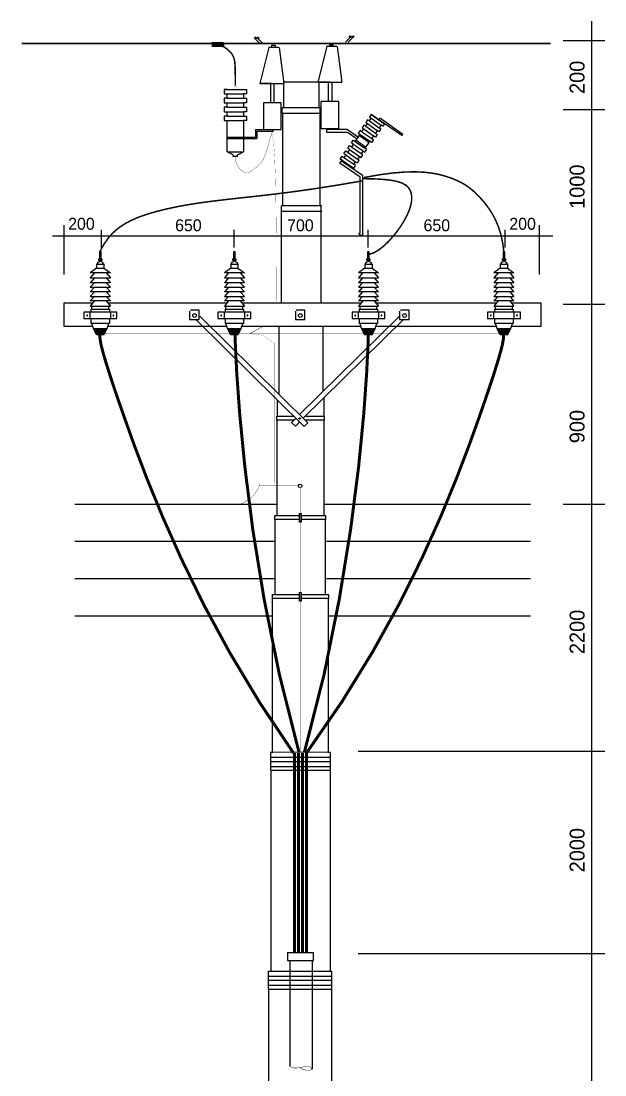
# Model space of a CAD drawing. Extents: x -0.003 to 0.204, y -0.002 to 0.211.
# Drawn here: x -0.0029 to 0.0755, y 0.0697 to 0.2111 of the extents above; entities that cross this region are included whole.
import ezdxf

# ---------------------------------------------------------------- set-up
doc = ezdxf.new("R2010")
doc.units = 0
doc.header["$LTSCALE"] = 250
doc.header["$MEASUREMENT"] = 0
doc.linetypes.add('DASHDOT', pattern=[1, 0.5, -0.25, 0, -0.25])
doc.layers.add('DETALHE', color=7, linetype='CONTINUOUS')
doc.layers.add('ENTRADA', color=7, linetype='CONTINUOUS')
doc.styles.add('ROMANS', font='TXT', dxfattribs={"height": 100})

# ---------------------------------------------------------------- blocks, each defined once
blk = doc.blocks.new('MUFLA')
at = {"layer": 'DETALHE'}
for p, q in [((76551, 92266), (76595, 92266)), ((76551, 92242), (76551, 92266)), ((76595, 92242), (76551, 92242)), ((76563, 92370), (76563, 92266)), ((76587, 92370), (76563, 92370)), ((76563, 92266), (76587, 92266)), ((76563, 92242), (76563, 92231)), ((76563, 92231), (76587, 92231)), ((76568, 92242), (76568, 92266)), ((76582, 92242), (76582, 92266)), ((76587, 92266), (76587, 92370)), ((76587, 92231), (76587, 92242)), ((76595, 92266), (76595, 92242)), ((76520, 92129), (76425, 92058)), ((76520, 92187), (76520, 92129)), ((76520, 92186), (76628, 92186)), ((76520, 92129), (76628, 92129)), ((76628, 92185), (76628, 92129)), ((76628, 92129), (76724, 92058)), ((76724, 92058), (76425, 92058)), ((76488, 92057), (76425, 91982)), ((76425, 91982), (76724, 91982)), ((76487, 91981), (76425, 91911)), ((76661, 92057), (76724, 91982)), ((76661, 91981), (76724, 91911)), ((76487, 91911), (76425, 91843)), ((76724, 91911), (76425, 91911)), ((76488, 91843), (76425, 91775)), ((76425, 91843), (76724, 91843)), ((76724, 91775), (76425, 91775)), ((76487, 91774), (76425, 91706)), ((76660, 91843), (76724, 91775)), ((76661, 91911), (76724, 91843)), ((76661, 91774), (76724, 91706)), ((76487, 91706), (76425, 91638)), ((76425, 91706), (76724, 91706)), ((76489, 91638), (76425, 91562)), ((76724, 91638), (76425, 91638)), ((76660, 91638), (76724, 91562)), ((76661, 91706), (76724, 91638)), ((76819, 91473), (76330, 91473)), ((76330, 91473), (76330, 91377)), ((76425, 91562), (76425, 91563)), ((76425, 91562), (76724, 91562)), ((76425, 91377), (76425, 91473)), ((76435, 91515), (76435, 91474)), ((76435, 91514), (76712, 91514)), ((76449, 91514), (76449, 91562)), ((76700, 91514), (76700, 91562)), ((76712, 91514), (76712, 91474)), ((76724, 91562), (76724, 91562)), ((76724, 91473), (76724, 91377)), ((76819, 91377), (76819, 91473)), ((76330, 91377), (76819, 91377)), ((76435, 91377), (76435, 91302)), ((76712, 91302), (76435, 91302)), ((76472, 91226), (76449, 91302)), ((76676, 91226), (76700, 91302)), ((76712, 91377), (76712, 91302)), ((76472, 91226), (76676, 91226)), ((76520, 91131), (76472, 91226)), ((76481, 91208), (76666, 91208)), ((76490, 91190), (76659, 91190)), ((76499, 91172), (76650, 91172)), ((76506, 91155), (76641, 91155)), ((76517, 91137), (76631, 91137)), ((76628, 91131), (76520, 91131)), ((76628, 91131), (76676, 91226))]:
    blk.add_line(p, q, dxfattribs=at)
for points in [[(76519, 92187), (76526, 92193), (76537, 92204), (76539, 92215), (76553, 92224), (76567, 92231), (76567, 92231)], [(76585, 92231), (76586, 92231), (76595, 92224), (76604, 92215), (76614, 92204), (76624, 92193), (76630, 92187)]]:
    blk.add_lwpolyline(points, dxfattribs=at)
for points in [[(76378, 91427, 0.065242), (76375, 91427, 0.078006), (76373, 91426, 0.107177), (76372, 91424, 0.143912), (76371, 91423, 0.143912), (76372, 91421, 0.107177), (76373, 91420, 0.078006), (76375, 91419, 0.065242), (76378, 91418, 0.065242), (76381, 91419, 0.078006), (76383, 91420, 0.107177), (76384, 91421, 0.143912), (76385, 91423, 0.143912), (76384, 91424, 0.107177), (76383, 91426, 0.078006), (76381, 91427, 0.065242)], [(76770, 91427, 0.065242), (76767, 91427, 0.078006), (76765, 91426, 0.107177), (76763, 91424, 0.143912), (76763, 91423, 0.143912), (76763, 91421, 0.107177), (76765, 91420, 0.078006), (76767, 91419, 0.065242), (76770, 91418, 0.065242), (76772, 91419, 0.078006), (76774, 91420, 0.107177), (76776, 91421, 0.143912), (76776, 91423, 0.143912), (76776, 91424, 0.107177), (76774, 91426, 0.078006), (76772, 91427, 0.065242)]]:
    blk.add_lwpolyline(points, format="xyb", close=True, dxfattribs=at)

msp = doc.modelspace()

# ---------------------------------------------------------------- linework, layer by layer
at = {"layer": 'ENTRADA'}
for p, q in [((0.07367, 0.21109), (0.07367, -0.00191)), ((0.02852, 0.20872), (0.0291, 0.20814)), ((0.02889, 0.20872), (0.02947, 0.20814)), ((0.03853, 0.20773), (0.03853, 0.20788)), ((0.03853, 0.20788), (0.03891, 0.20788)), ((0.03891, 0.20788), (0.03891, 0.20773)), ((0.04125, 0.20888), (0.04062, 0.20825)), ((0.04163, 0.20888), (0.041, 0.20825)), ((0.06987, 0.20849), (0.07547, 0.20849)), ((0.03034, 0.20753), (0.02914, 0.20273)), ((0.03028, 0.20758), (0.03168, 0.20758)), ((0.03074, 0.2076), (0.03074, 0.20785)), ((0.03074, 0.20785), (0.03118, 0.20785)), ((0.03118, 0.20785), (0.03118, 0.20757)), ((0.03174, 0.20753), (0.03234, 0.20273)), ((0.03812, 0.20769), (0.03692, 0.20289)), ((0.0381, 0.20774), (0.03946, 0.20774)), ((0.03855, 0.20774), (0.03855, 0.20783)), ((0.03952, 0.20769), (0.04012, 0.20289)), ((0.03074, 0.20273), (0.02914, 0.20273)), ((0.02914, 0.20273), (0.03234, 0.20273)), ((0.03059, 0.20012), (0.03059, 0.20271)), ((0.03059, 0.20271), (0.031, 0.20271)), ((0.031, 0.20271), (0.031, 0.20012)), ((0.03233, 0.20292), (0.03708, 0.20292)), ((0.03233, 0.19949), (0.03233, 0.2029)), ((0.03692, 0.20289), (0.04012, 0.20289)), ((0.03852, 0.20289), (0.03692, 0.20289)), ((0.03708, 0.19949), (0.03708, 0.2029)), ((0.03837, 0.20287), (0.03878, 0.20287)), ((0.03837, 0.20028), (0.03837, 0.20287)), ((0.03878, 0.20287), (0.03878, 0.20028)), ((0.02474, 0.20193), (0.02434, 0.20193)), ((0.02434, 0.20193), (0.02434, 0.20133)), ((0.02434, 0.20193), (0.02734, 0.20193)), ((0.02434, 0.20133), (0.02474, 0.20133)), ((0.02474, 0.20193), (0.02694, 0.20193)), ((0.02474, 0.20073), (0.02474, 0.20134)), ((0.02474, 0.20133), (0.02694, 0.20133)), ((0.02694, 0.20193), (0.02734, 0.20193)), ((0.02734, 0.20133), (0.02694, 0.20133)), ((0.02694, 0.20133), (0.02694, 0.20073)), ((0.02734, 0.20193), (0.02734, 0.20133)), ((0.02434, 0.20073), (0.02434, 0.20013)), ((0.02474, 0.20073), (0.02434, 0.20073)), ((0.02434, 0.20013), (0.02474, 0.20013)), ((0.02474, 0.19953), (0.02434, 0.19953)), ((0.02434, 0.19953), (0.02434, 0.19893)), ((0.02474, 0.20073), (0.02694, 0.20073)), ((0.02474, 0.20013), (0.02694, 0.20013)), ((0.02474, 0.19953), (0.02474, 0.20013)), ((0.02474, 0.19953), (0.02694, 0.19953)), ((0.02694, 0.20073), (0.02734, 0.20073)), ((0.02734, 0.20013), (0.02694, 0.20013)), ((0.02694, 0.20013), (0.02694, 0.19953)), ((0.02694, 0.19953), (0.02734, 0.19953)), ((0.02734, 0.20073), (0.02734, 0.20013)), ((0.02734, 0.19953), (0.02734, 0.19893)), ((0.032, 0.20013), (0.0296, 0.20013)), ((0.0296, 0.20013), (0.0296, 0.19653)), ((0.032, 0.19653), (0.032, 0.20013)), ((0.03214, 0.19949), (0.03211, 0.19949)), ((0.03214, 0.19949), (0.03722, 0.19949)), ((0.03214, 0.19869), (0.03214, 0.19949)), ((0.03722, 0.19932), (0.03722, 0.19949)), ((0.03732, 0.20029), (0.03732, 0.19669)), ((0.03972, 0.20029), (0.03732, 0.20029)), ((0.03732, 0.19949), (0.03732, 0.19869)), ((0.03972, 0.19669), (0.03972, 0.20029)), ((0.02434, 0.19893), (0.02474, 0.19893)), ((0.02474, 0.19833), (0.02434, 0.19833)), ((0.02434, 0.19833), (0.02434, 0.19773)), ((0.02474, 0.19893), (0.02694, 0.19893)), ((0.02474, 0.19833), (0.02474, 0.19893)), ((0.02474, 0.19833), (0.02694, 0.19833)), ((0.02734, 0.19893), (0.02694, 0.19893)), ((0.02694, 0.19893), (0.02694, 0.19833)), ((0.02694, 0.19833), (0.02734, 0.19833)), ((0.02734, 0.19833), (0.02734, 0.19773)), ((0.0296, 0.19933), (0.0296, 0.19853)), ((0.03722, 0.19869), (0.03214, 0.19869)), ((0.03217, 0.19869), (0.03217, 0.18629)), ((0.0372, 0.19869), (0.0372, 0.18629)), ((0.03722, 0.19869), (0.03722, 0.19932)), ((0.04384, 0.19769), (0.04409, 0.19805)), ((0.0441, 0.19857), (0.04385, 0.19821)), ((0.04385, 0.19821), (0.04409, 0.19805)), ((0.04409, 0.19805), (0.0454, 0.19713)), ((0.0441, 0.19857), (0.04589, 0.19732)), ((0.04434, 0.19841), (0.0441, 0.19857)), ((0.04434, 0.19841), (0.04565, 0.19749)), ((0.04451, 0.19829), (0.04818, 0.19576)), ((0.04531, 0.19802), (0.04512, 0.1979)), ((0.04832, 0.19589), (0.04531, 0.19802)), ((0.06987, 0.19924), (0.07547, 0.19924)), ((0.02434, 0.19773), (0.02474, 0.19773)), ((0.02474, 0.19353), (0.02474, 0.19773)), ((0.02474, 0.19773), (0.02694, 0.19773)), ((0.02734, 0.19773), (0.02694, 0.19773)), ((0.02694, 0.19773), (0.02694, 0.19553)), ((0.03732, 0.19669), (0.03972, 0.19669)), ((0.0409, 0.19656), (0.0381, 0.19656)), ((0.0381, 0.19656), (0.0381, 0.1962)), ((0.0409, 0.19656), (0.04236, 0.19552)), ((0.04284, 0.19625), (0.04309, 0.19661)), ((0.0431, 0.19714), (0.04285, 0.19678)), ((0.04285, 0.19678), (0.04309, 0.19661)), ((0.04309, 0.19661), (0.0444, 0.1957)), ((0.04334, 0.19697), (0.0431, 0.19714)), ((0.04334, 0.19697), (0.04359, 0.19733)), ((0.04334, 0.19697), (0.04465, 0.19605)), ((0.0436, 0.19786), (0.04335, 0.1975)), ((0.04335, 0.1975), (0.04359, 0.19733)), ((0.04359, 0.19733), (0.0449, 0.19641)), ((0.04384, 0.19769), (0.0436, 0.19786)), ((0.04384, 0.19769), (0.04515, 0.19677)), ((0.04539, 0.19661), (0.04514, 0.19625)), ((0.0454, 0.19713), (0.04515, 0.19677)), ((0.04515, 0.19677), (0.04539, 0.19661)), ((0.04564, 0.19697), (0.0454, 0.19713)), ((0.04589, 0.19732), (0.04564, 0.19697)), ((0.04565, 0.19749), (0.04589, 0.19732)), ((0.02474, 0.19553), (0.0247, 0.19553)), ((0.0247, 0.19553), (0.0247, 0.19533)), ((0.0247, 0.19533), (0.02474, 0.19533)), ((0.02474, 0.19553), (0.02854, 0.19553)), ((0.02474, 0.19533), (0.02874, 0.19533)), ((0.02694, 0.19533), (0.02694, 0.19353)), ((0.02854, 0.19653), (0.03094, 0.19653)), ((0.02854, 0.19653), (0.02854, 0.19553)), ((0.02874, 0.19633), (0.03094, 0.19633)), ((0.02874, 0.19633), (0.02874, 0.19533)), ((0.0296, 0.19653), (0.032, 0.19653)), ((0.03094, 0.19633), (0.03094, 0.19653)), ((0.0381, 0.1962), (0.04091, 0.1962)), ((0.04091, 0.1962), (0.04219, 0.1953)), ((0.04192, 0.19494), (0.04259, 0.19589)), ((0.0426, 0.19642), (0.04235, 0.19606)), ((0.04235, 0.19606), (0.04259, 0.19589)), ((0.04246, 0.19576), (0.04381, 0.1948)), ((0.04259, 0.19589), (0.0439, 0.19498)), ((0.04284, 0.19625), (0.0426, 0.19642)), ((0.04284, 0.19625), (0.04415, 0.19534)), ((0.04439, 0.19517), (0.04414, 0.19481)), ((0.0444, 0.1957), (0.04415, 0.19534)), ((0.04415, 0.19534), (0.04439, 0.19517)), ((0.04464, 0.19553), (0.0444, 0.1957)), ((0.04489, 0.19589), (0.04464, 0.19553)), ((0.0449, 0.19641), (0.04465, 0.19605)), ((0.04465, 0.19605), (0.04489, 0.19589)), ((0.04514, 0.19625), (0.0449, 0.19641)), ((0.04818, 0.19576), (0.04832, 0.19589)), ((0.04117, 0.19386), (0.04092, 0.1935)), ((0.04093, 0.19403), (0.04118, 0.19438)), ((0.04117, 0.19386), (0.04093, 0.19403)), ((0.04117, 0.19386), (0.04249, 0.19294)), ((0.04118, 0.19438), (0.04142, 0.19422)), ((0.04167, 0.19458), (0.04142, 0.19422)), ((0.04142, 0.19422), (0.04274, 0.1933)), ((0.04143, 0.19474), (0.04168, 0.1951)), ((0.04167, 0.19458), (0.04143, 0.19474)), ((0.04167, 0.19458), (0.04165, 0.19459)), ((0.04167, 0.19458), (0.04299, 0.19366)), ((0.04168, 0.1951), (0.04192, 0.19494)), ((0.04192, 0.19494), (0.04324, 0.19402)), ((0.04206, 0.1951), (0.04331, 0.19421)), ((0.04323, 0.19349), (0.04348, 0.19385)), ((0.0439, 0.19498), (0.04324, 0.19402)), ((0.04348, 0.19385), (0.04324, 0.19402)), ((0.04414, 0.19481), (0.0439, 0.19498)), ((0.02474, 0.19353), (0.02694, 0.19353)), ((0.02554, 0.19313), (0.02474, 0.19353)), ((0.02554, 0.19293), (0.02554, 0.19313)), ((0.02614, 0.19293), (0.02554, 0.19293)), ((0.02614, 0.19313), (0.02694, 0.19353)), ((0.02614, 0.19293), (0.02614, 0.19313)), ((0.03987, 0.19203), (0.04007, 0.19233)), ((0.03993, 0.19259), (0.04018, 0.19295)), ((0.04017, 0.19242), (0.03993, 0.19259)), ((0.03993, 0.19259), (0.04173, 0.19134)), ((0.04009, 0.19235), (0.04291, 0.1904)), ((0.04017, 0.19242), (0.04149, 0.19151)), ((0.04018, 0.19295), (0.04042, 0.19278)), ((0.04067, 0.19314), (0.04042, 0.19278)), ((0.04042, 0.19278), (0.04174, 0.19187)), ((0.04043, 0.19331), (0.04068, 0.19367)), ((0.04067, 0.19314), (0.04043, 0.19331)), ((0.04067, 0.19314), (0.04199, 0.19222)), ((0.04068, 0.19367), (0.04092, 0.1935)), ((0.04092, 0.1935), (0.04224, 0.19258)), ((0.04223, 0.19206), (0.04248, 0.19242)), ((0.04249, 0.19294), (0.04224, 0.19258)), ((0.04248, 0.19242), (0.04224, 0.19258)), ((0.04249, 0.19294), (0.04273, 0.19278)), ((0.04273, 0.19278), (0.04298, 0.19314)), ((0.04299, 0.19366), (0.04274, 0.1933)), ((0.04298, 0.19314), (0.04274, 0.1933)), ((0.04299, 0.19366), (0.04323, 0.19349)), ((0.0426, 0.19013), (0.03987, 0.19203)), ((0.04149, 0.19151), (0.04173, 0.19134)), ((0.04173, 0.19134), (0.04198, 0.1917)), ((0.04174, 0.19187), (0.04199, 0.19222)), ((0.04198, 0.1917), (0.04174, 0.19187)), ((0.04199, 0.19222), (0.04223, 0.19206)), ((0.0426, 0.18262), (0.0426, 0.19013)), ((0.04291, 0.1904), (0.04291, 0.18233)), ((0.03744, 0.18632), (0.03205, 0.18632)), ((0.03205, 0.17325), (0.03205, 0.18629)), ((0.03744, 0.18553), (0.03205, 0.18553)), ((0.03736, 0.17325), (0.03736, 0.18633)), ((0.00287, 0.17709), (0.00287, 0.18369)), ((0.00787, 0.18069), (0.00787, 0.18309)), ((0.02567, 0.18069), (0.02567, 0.18309)), ((0.04245, 0.1825), (0.04245, 0.18261)), ((0.04245, 0.18261), (0.0426, 0.18261)), ((0.0426, 0.1825), (0.04245, 0.1825)), ((0.0426, 0.18233), (0.0426, 0.1825)), ((0.04367, 0.18069), (0.04367, 0.18309)), ((0.06207, 0.18069), (0.06207, 0.18309)), ((0.06667, 0.17709), (0.06667, 0.18369)), ((0.00127, 0.18229), (0.06847, 0.18229)), ((0.04291, 0.18233), (0.0426, 0.18233)), ((0.00287, 0.17329), (0.0067, 0.17329)), ((0.00287, 0.17009), (0.00287, 0.17329)), ((0.00866, 0.17329), (0.02471, 0.17329)), ((0.02669, 0.17329), (0.0428, 0.17329)), ((0.04462, 0.17329), (0.05856, 0.17329)), ((0.05862, 0.17329), (0.06095, 0.17329)), ((0.06286, 0.17329), (0.06687, 0.17329)), ((0.06687, 0.17329), (0.06687, 0.17009)), ((0.06987, 0.17309), (0.07547, 0.17309)), ((0.0197, 0.17217), (0.0197, 0.17104)), ((0.02097, 0.17231), (0.01983, 0.17231)), ((0.02097, 0.17104), (0.02097, 0.17231)), ((0.03557, 0.15719), (0.02107, 0.17149)), ((0.0339, 0.17217), (0.0339, 0.17104)), ((0.03517, 0.17231), (0.03403, 0.17231)), ((0.03446, 0.15828), (0.04787, 0.17149)), ((0.03517, 0.17104), (0.03517, 0.17231)), ((0.0479, 0.17217), (0.0479, 0.17104)), ((0.04917, 0.17231), (0.04803, 0.17231)), ((0.04917, 0.17104), (0.04917, 0.17231)), ((0.00671, 0.17009), (0.00287, 0.17009)), ((0.02473, 0.17009), (0.00867, 0.17009)), ((0.0197, 0.17104), (0.02097, 0.17104)), ((0.03506, 0.15667), (0.02047, 0.17109)), ((0.04273, 0.17009), (0.02668, 0.17009)), ((0.03172, 0.161), (0.03172, 0.17008)), ((0.0339, 0.17104), (0.03517, 0.17104)), ((0.03497, 0.15779), (0.04847, 0.17109)), ((0.03765, 0.16145), (0.03765, 0.17008)), ((0.06092, 0.17009), (0.04475, 0.17009)), ((0.0479, 0.17104), (0.04917, 0.17104)), ((0.06687, 0.17009), (0.06288, 0.17009)), ((0.0315, 0.15806), (0.0315, 0.16021)), ((0.03777, 0.15806), (0.03777, 0.16055)), ((0.0314, 0.15755), (0.0314, 0.15808)), ((0.0314, 0.15808), (0.03363, 0.15808)), ((0.03373, 0.15755), (0.0314, 0.15755)), ((0.03147, 0.14478), (0.03147, 0.15754)), ((0.0334, 0.15723), (0.03395, 0.15777)), ((0.0339, 0.15674), (0.0334, 0.15723)), ((0.0339, 0.15674), (0.03445, 0.15728)), ((0.03506, 0.15667), (0.03557, 0.15719)), ((0.03782, 0.15755), (0.03519, 0.15755)), ((0.03529, 0.15808), (0.03782, 0.15808)), ((0.03775, 0.14478), (0.03775, 0.15754)), ((0.03782, 0.15754), (0.03782, 0.15808)), ((0.00427, 0.14629), (0.03138, 0.14629)), ((0.03783, 0.14629), (0.06547, 0.14629)), ((0.06987, 0.14629), (0.07547, 0.14629)), ((0.03115, 0.14476), (0.03447, 0.14476)), ((0.03115, 0.14423), (0.03115, 0.14476)), ((0.03118, 0.13414), (0.03118, 0.14423)), ((0.03446, 0.14395), (0.03446, 0.14502)), ((0.03446, 0.14502), (0.03469, 0.14502)), ((0.03446, 0.14386), (0.03446, 0.14428)), ((0.03469, 0.14502), (0.03469, 0.14386)), ((0.03469, 0.14476), (0.03799, 0.14476)), ((0.03796, 0.13414), (0.03796, 0.14423)), ((0.03799, 0.14419), (0.03799, 0.14473)), ((0.03446, 0.14423), (0.03115, 0.14423)), ((0.03469, 0.14386), (0.03446, 0.14386)), ((0.03795, 0.14423), (0.03469, 0.14423)), ((0.00427, 0.14129), (0.03111, 0.14129)), ((0.03806, 0.14129), (0.06547, 0.14129)), ((0.00427, 0.13629), (0.03115, 0.13629)), ((0.03806, 0.13629), (0.06547, 0.13629)), ((0.03446, 0.13442), (0.03469, 0.13442)), ((0.03446, 0.13335), (0.03446, 0.13442)), ((0.03469, 0.13442), (0.03469, 0.13326)), ((0.03081, 0.13363), (0.03081, 0.13416)), ((0.03081, 0.13416), (0.03447, 0.13416)), ((0.03446, 0.13363), (0.03081, 0.13363)), ((0.03083, 0.11291), (0.03083, 0.13362)), ((0.03446, 0.13326), (0.03446, 0.13368)), ((0.03469, 0.13326), (0.03446, 0.13326)), ((0.03469, 0.13416), (0.03838, 0.13416)), ((0.03837, 0.13363), (0.03469, 0.13363)), ((0.03837, 0.11291), (0.03837, 0.13362)), ((0.03838, 0.13362), (0.03838, 0.13416)), ((0.00427, 0.13129), (0.03083, 0.13129)), ((0.03837, 0.13129), (0.06547, 0.13129)), ((0.0306, 0.11233), (0.03863, 0.11233)), ((0.0306, 0.11172), (0.03863, 0.11172)), ((0.03864, 0.11295), (0.03061, 0.11298)), ((0.03061, 0.11061), (0.03061, 0.11296)), ((0.03864, 0.11056), (0.03864, 0.11294)), ((0.04233, 0.11311), (0.07547, 0.11311)), ((0.0306, 0.11109), (0.03863, 0.11109)), ((0.0306, 0.11057), (0.03863, 0.11057)), ((0.03064, 0.08361), (0.03064, 0.11058)), ((0.0386, 0.08361), (0.0386, 0.11058)), ((0.03283, 0.08612), (0.03633, 0.08612)), ((0.03284, 0.08611), (0.03284, 0.08502)), ((0.03284, 0.08502), (0.03632, 0.08502)), ((0.03316, 0.08503), (0.03316, 0.07082)), ((0.03616, 0.08503), (0.03616, 0.07048)), ((0.03632, 0.08502), (0.03632, 0.08611)), ((0.04233, 0.08598), (0.07547, 0.08598)), ((0.03031, 0.0812), (0.03031, 0.08363)), ((0.03031, 0.0836), (0.03881, 0.0836)), ((0.03881, 0.08118), (0.03881, 0.0836)), ((0.03031, 0.08293), (0.03881, 0.08293)), ((0.03031, 0.0824), (0.03881, 0.0824)), ((0.0303, 0.08112), (0.0303, 0.06716)), ((0.03031, 0.08171), (0.03881, 0.08171)), ((0.03031, 0.0812), (0.03881, 0.0812)), ((0.03873, 0.08122), (0.03873, 0.06677))]:
    msp.add_line(p, q, dxfattribs=at)
for points, const_width in [([(-0.00283, 0.20809), (0.06817, 0.20809)], 0.0002), ([(0.02406, 0.20771), (0.02369, 0.20771), (0.02323, 0.20771), (0.02275, 0.20771), (0.02275, 0.20786), (0.02275, 0.20814), (0.02275, 0.20817), (0.02297, 0.20817), (0.02326, 0.20817), (0.02371, 0.20817), (0.02428, 0.20817)], 0.0002), ([(0.02415, 0.20798), (0.02415, 0.20778), (0.02376, 0.20788), (0.02337, 0.20786), (0.02294, 0.20788), (0.02285, 0.20786)], 0.0004), ([(0.02583, 0.20242), (0.02583, 0.2031), (0.02583, 0.20368), (0.02582, 0.20417), (0.02582, 0.2046), (0.02581, 0.20495), (0.02579, 0.20526), (0.02577, 0.20552), (0.02574, 0.20574), (0.0257, 0.20594), (0.02565, 0.20612), (0.02559, 0.20629), (0.02552, 0.20644), (0.02544, 0.20658), (0.02535, 0.20671), (0.02524, 0.20684), (0.02512, 0.20698), (0.02498, 0.20712), (0.02483, 0.20725), (0.02467, 0.20738), (0.0245, 0.2075), (0.02432, 0.20761), (0.02415, 0.20769), (0.02397, 0.20774), (0.0238, 0.20776)], 0.0002), ([(0.02554, 0.20193), (0.02563, 0.20214), (0.02571, 0.20228), (0.02579, 0.20237), (0.02587, 0.2024), (0.02594, 0.20237), (0.02601, 0.20228), (0.02608, 0.20214), (0.02614, 0.20193)], 0.00002), ([(0.04482, 0.19807), (0.04495, 0.19816), (0.04506, 0.19821), (0.04515, 0.19823), (0.0452, 0.19822), (0.04524, 0.19817), (0.04524, 0.19809), (0.04522, 0.19797), (0.04517, 0.19782)], 0.0000146), ([(0.02583, 0.19294), (0.02584, 0.19271), (0.02585, 0.1925), (0.02588, 0.19231), (0.02592, 0.19214), (0.02598, 0.19199), (0.02604, 0.19185), (0.02611, 0.19172), (0.02619, 0.1916), (0.02627, 0.19148), (0.02636, 0.19137), (0.02646, 0.19126), (0.02656, 0.19116), (0.02666, 0.19107), (0.02677, 0.19099), (0.02687, 0.19092), (0.02697, 0.19086), (0.02707, 0.19082), (0.02716, 0.19078), (0.02725, 0.19076), (0.02734, 0.19075), (0.02743, 0.19075), (0.02751, 0.19076), (0.0276, 0.19078), (0.02769, 0.19081), (0.02778, 0.19085), (0.02787, 0.1909), (0.02796, 0.19096), (0.02806, 0.19102), (0.02816, 0.1911), (0.02828, 0.19118), (0.0284, 0.19128), (0.02853, 0.19138), (0.02868, 0.1915), (0.02883, 0.19163), (0.02898, 0.19177), (0.02914, 0.19193), (0.0293, 0.19212), (0.02945, 0.19233), (0.0296, 0.19256), (0.02973, 0.19283), (0.02985, 0.19312), (0.02997, 0.19346), (0.03008, 0.19383), (0.0302, 0.19425), (0.03033, 0.19472), (0.03049, 0.19523), (0.03067, 0.1958), (0.03089, 0.19643)], 0.00004), ([(0.0619, 0.18007), (0.06174, 0.18133), (0.06149, 0.18247), (0.06116, 0.1835), (0.06077, 0.18442), (0.06033, 0.18525), (0.05985, 0.18599), (0.05935, 0.18666), (0.05884, 0.18725), (0.05833, 0.18779), (0.05781, 0.18828), (0.05728, 0.18871), (0.05672, 0.1891), (0.05613, 0.18945), (0.05549, 0.18975), (0.0548, 0.19003), (0.05405, 0.19028), (0.05322, 0.1905), (0.05229, 0.19068), (0.05123, 0.19081), (0.05003, 0.19086), (0.04864, 0.19084), (0.04704, 0.19071), (0.04521, 0.19047), (0.04312, 0.1901)], 0.0002), ([(0.00761, 0.18007), (0.00795, 0.18072), (0.00832, 0.18133), (0.00874, 0.18191), (0.0092, 0.18246), (0.00974, 0.18298), (0.01036, 0.18347), (0.01107, 0.18393), (0.0119, 0.18436), (0.01284, 0.18477), (0.01391, 0.18515), (0.0151, 0.1855), (0.0164, 0.18583), (0.0178, 0.18614), (0.01932, 0.18642), (0.02094, 0.18668), (0.02266, 0.18691), (0.02449, 0.18713), (0.02644, 0.18735), (0.02857, 0.18758), (0.0309, 0.18785), (0.03347, 0.18817), (0.03631, 0.18857), (0.03946, 0.18906), (0.04296, 0.18966)], 0.0002), ([(0.04374, 0.17977), (0.04437, 0.17997), (0.04501, 0.18032), (0.04564, 0.1808), (0.04627, 0.18137), (0.04687, 0.18202), (0.04744, 0.18271), (0.04795, 0.18342), (0.0484, 0.18412), (0.04877, 0.1848), (0.04908, 0.18543), (0.0493, 0.18603), (0.04945, 0.1866), (0.04952, 0.18712), (0.04952, 0.1876), (0.04944, 0.18804), (0.04929, 0.18843), (0.04905, 0.18878), (0.04871, 0.18909), (0.04824, 0.18935), (0.0476, 0.18956), (0.04677, 0.18973), (0.04571, 0.18985), (0.04441, 0.18992), (0.04283, 0.18994)], 0.0002), ([(0.02947, 0.17009), (0.02767, 0.16909)], 0.00006), ([(0.00764, 0.16909), (0.00764, 0.16876), (0.00769, 0.16833), (0.00781, 0.16768), (0.00804, 0.16673), (0.00843, 0.16539), (0.00901, 0.16356), (0.00981, 0.16114), (0.01089, 0.15804), (0.01226, 0.1542), (0.01398, 0.14967), (0.01609, 0.14454), (0.01861, 0.1389), (0.02158, 0.13282), (0.02505, 0.12641), (0.02906, 0.11973), (0.03364, 0.11289)], 0.0004), ([(0.02581, 0.16897), (0.02585, 0.16747), (0.02603, 0.16383), (0.02643, 0.15833), (0.02712, 0.15125), (0.02818, 0.14289), (0.0297, 0.13353), (0.03175, 0.12344), (0.0344, 0.11293)], 0.0004), ([(0.0437, 0.16897), (0.04365, 0.16747), (0.04347, 0.16383), (0.04308, 0.15833), (0.04239, 0.15125), (0.04132, 0.14289), (0.0398, 0.13353), (0.03776, 0.12344), (0.0351, 0.11293)], 0.0004), ([(0.06187, 0.16909), (0.06186, 0.16876), (0.06182, 0.16833), (0.0617, 0.16768), (0.06146, 0.16673), (0.06107, 0.16539), (0.0605, 0.16356), (0.05969, 0.16114), (0.05862, 0.15804), (0.05724, 0.1542), (0.05551, 0.14967), (0.05339, 0.14454), (0.05084, 0.1389), (0.04781, 0.13282), (0.04425, 0.12641), (0.04013, 0.11973), (0.0354, 0.11289)], 0.0004), ([(0.03377, 0.0861), (0.03377, 0.11289)], 0.0004), ([(0.03433, 0.0861), (0.03433, 0.11289)], 0.0004), ([(0.03484, 0.0861), (0.03484, 0.11289)], 0.0004), ([(0.03538, 0.0861), (0.03538, 0.11289)], 0.0004), ([(0.03314, 0.07086), (0.03327, 0.07078), (0.03339, 0.07072), (0.0335, 0.07068), (0.03361, 0.07064), (0.03371, 0.07062), (0.03381, 0.07061), (0.03391, 0.07061), (0.03401, 0.07061), (0.03411, 0.07062), (0.03421, 0.07063), (0.03432, 0.07064), (0.03443, 0.07066), (0.03454, 0.07068), (0.03465, 0.0707), (0.03476, 0.07072), (0.03487, 0.07074), (0.03498, 0.07076), (0.03508, 0.07078), (0.03519, 0.07079), (0.0353, 0.07081), (0.03539, 0.07082), (0.03549, 0.07082), (0.03558, 0.07082), (0.03566, 0.07081), (0.03574, 0.0708), (0.03581, 0.07078), (0.03587, 0.07075), (0.03592, 0.07072), (0.03597, 0.07069), (0.03601, 0.07065), (0.03604, 0.07061), (0.03607, 0.07057), (0.03608, 0.07053), (0.03609, 0.07049), (0.03609, 0.07046), (0.03607, 0.07042), (0.03604, 0.07039), (0.03599, 0.07037), (0.03591, 0.07034), (0.03582, 0.07033), (0.0357, 0.07032), (0.03556, 0.07031), (0.0354, 0.07032), (0.03524, 0.07035), (0.03506, 0.07039), (0.03489, 0.07045), (0.03472, 0.07053), (0.03456, 0.07064)], 0.00006)]:
    msp.add_lwpolyline(points, dxfattribs=dict(at, const_width=const_width))
at = {"layer": 'ENTRADA', "linetype": 'DASHDOT'}
for points, const_width in [([(0.03057, 0.19629), (0.03072, 0.19603), (0.03086, 0.19554), (0.031, 0.19456), (0.03112, 0.19284), (0.03122, 0.19012), (0.0313, 0.18616), (0.03135, 0.1807), (0.03137, 0.17349)], 0.00002), ([(0.00777, 0.16912), (0.02557, 0.16912), (0.04364, 0.16912), (0.06211, 0.16912)], 0.00004), ([(0.03114, 0.16774), (0.03061, 0.16817), (0.02956, 0.16892), (0.02791, 0.16912), (0.02776, 0.16912)], 0.00002), ([(0.03115, 0.16784), (0.03115, 0.14914)], 0.00004), ([(0.02913, 0.149), (0.02893, 0.14843), (0.02866, 0.14794), (0.02834, 0.14752), (0.02798, 0.14717), (0.0276, 0.14688), (0.02722, 0.14663), (0.02686, 0.14643), (0.02653, 0.14627)], 0.00004), ([(0.02905, 0.14872), (0.03448, 0.14872)], 0.00004), ([(0.03455, 0.14855), (0.03455, 0.11297)], 0.00004)]:
    msp.add_lwpolyline(points, dxfattribs=dict(at, const_width=const_width))
at = {"layer": 'ENTRADA'}
for centre, radius in [((0.02852, 0.20884), 0.000112), ((0.02889, 0.20884), 0.000112), ((0.04126, 0.209), 0.000112), ((0.04162, 0.209), 0.000112), ((0.02037, 0.17157), 0.000249), ((0.03457, 0.17157), 0.000249), ((0.04857, 0.17157), 0.000249), ((0.03448, 0.15777), 0.000105), ((0.03448, 0.15777), 0.0000576), ((0.03455, 0.14872), 0.000236)]:
    msp.add_circle(centre, radius, dxfattribs=at)

# ---------------------------------------------------------------- block references
at = {"layer": 'ENTRADA', "xscale": 9.000000000450002e-06, "yscale": 9.000000000450002e-06, "zscale": 9.000000000450002e-06}
for p in [(-0.68146, -0.65121), (-0.66346, -0.65121), (-0.64546, -0.65121), (-0.62726, -0.65121)]:
    msp.add_blockref('MUFLA', p, dxfattribs=at)

# ---------------------------------------------------------------- texts
at = {"layer": 'ENTRADA', "style": 'ROMANS'}
for s, p in [('200', (0.07273, 0.20131)), ('1000', (0.07273, 0.18589)), ('900', (0.07273, 0.15445)), ('2200', (0.07273, 0.12615)), ('2000', (0.07273, 0.09687))]:
    msp.add_text(s, height=0.002, rotation=90, dxfattribs=at).set_placement(p)
for s, p in [('200', (0.00339, 0.18309)), ('650', (0.01775, 0.18289)), ('700', (0.03279, 0.18289)), ('650', (0.05111, 0.18289)), ('200', (0.06263, 0.18309))]:
    msp.add_text(s, height=0.0016, dxfattribs=at).set_placement(p)

doc.saveas('drawing.dxf')
